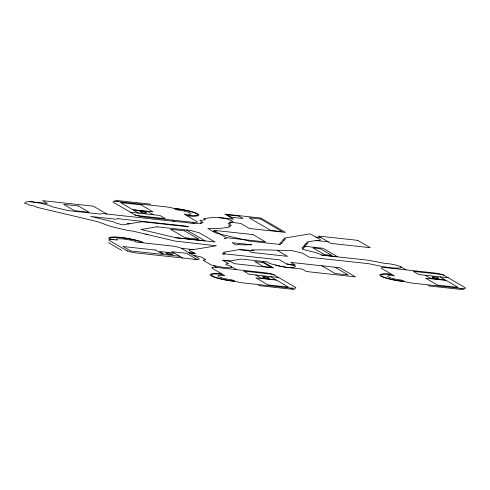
<?xml version="1.0" encoding="UTF-8"?>
<svg xmlns="http://www.w3.org/2000/svg" width="490" height="490" viewBox="0 0 490 490"><rect width="100%" height="100%" fill="white"/><g stroke="black" fill="none" stroke-linecap="round" stroke-linejoin="round"><path stroke-width="0.73" d="M232.824 221.572C227.881 217.885 219.753 217.615 213.371 217.395L203.736 218.595L205.469 219.612L199.877 220.543L203.117 222.436L200.324 222.901L201.457 223.563L198.37 223.232L195.571 223.697L189.207 222.993A10.609 1.586 9.6 0 0 179.94 221.988L102.765 213.597L99.966 214.063L68.331 210.614L52.032 206.762L50.409 205.818L40.835 203.264L29.768 201.635M189.557 253.103L195.614 253.759L192.435 251.976A10.609 1.586 9.6 0 1 192.889 249.667L216.415 245.79L174.967 241.068L132.68 231.066L128.601 230.625L117.104 228.015C110.244 226.588 103.917 223.857 97.406 221.603L36.995 207.319L35.372 206.37L28.555 204.759L27.66 203.981L24.5 203.234L26.478 201.788L30.129 201.647M157.155 226.797L140.991 229.485L175.892 237.742L215.037 241.999L199.087 232.683L193.011 231.237L191.878 230.576L157.033 226.815M30.601 201.678L30.925 201.696M31.483 201.745L31.826 201.776M218.785 217.591L233.54 219.195L224.83 214.112L260.839 218.025L285.462 232.413L249.453 228.493L240.743 223.409L229.779 222.215M32.414 201.831L47.438 203.466L42.63 200.655L93.37 206.18L106.82 214.038M114.525 200.245L150.534 204.165M116.626 201.476L165.73 206.817A7.956 1.188 9.6 0 1 175.8 209.199M130.42 212.256L159.881 215.459L165.283 218.62L135.822 215.41L113.6 202.431A7.956 1.188 9.6 0 1 118.262 201.653M174.777 208.605A17.144 2.566 9.6 0 1 196.478 213.732A17.144 2.566 9.6 0 1 186.427 215.41L184.203 214.112A10.609 1.586 9.6 0 0 190.42 213.077A10.609 1.586 9.6 0 0 177 209.904L174.293 208.324A18.559 2.775 9.6 0 1 197.789 213.879A18.559 2.775 9.6 0 1 186.911 215.692L196.821 221.48A7.956 1.188 9.6 0 1 192.154 222.258L144.691 217.088A7.956 1.188 9.6 0 1 134.621 214.712M315.903 237.074L321.066 237.638M315.958 240.504L328.276 241.846M213.107 231.537L216.323 231.886M129.256 223.789L127.565 223.605L128.184 223.967M303.825 246.182L322.959 248.265L337.377 256.687L321.52 254.959M147.919 234.673L145.542 234.11M175.696 237.693L205.108 240.896L186.488 230.018M239.181 249.649L248.553 250.672L251.56 252.424L287.569 256.344L277.64 250.543M403.846 281.395A17.144 2.566 9.6 0 1 382.145 276.268A17.144 2.566 9.6 0 1 392.196 274.59L394.419 275.888A10.609 1.586 9.6 0 0 388.202 276.924A10.609 1.586 9.6 0 0 401.629 280.096L404.33 281.677A18.559 2.775 9.6 0 1 380.834 276.121A18.559 2.775 9.6 0 1 391.718 274.308L381.808 268.52A7.956 1.188 9.6 0 1 386.469 267.742L433.932 272.912A7.956 1.188 9.6 0 1 444.001 275.288M111.212 239.389A17.144 2.566 9.6 0 1 121.263 237.711A17.144 2.566 9.6 0 1 142.964 242.844L136.906 242.183A10.609 1.586 9.6 0 0 123.486 239.01A10.609 1.586 9.6 0 0 117.269 240.045L109.901 239.249A18.559 2.775 9.6 0 1 120.779 237.43A18.559 2.775 9.6 0 1 144.274 242.985L171.28 245.925A7.956 1.188 9.6 0 1 181.349 248.308L193.434 249.624M448.209 277.744L418.748 274.541L413.34 271.38L442.801 274.59L465.022 287.569A7.956 1.188 9.6 0 1 460.361 288.347M188.558 252.515L194.616 253.177M286.889 263.981L294.962 264.863L290.76 262.407L339.858 267.748L355.477 276.875L306.373 271.527L302.171 269.071L287.312 267.454M174.238 253.097L159.507 251.499L164.916 254.653L179.646 256.258M223.06 260.46L230.11 261.225L234.312 263.681L273.598 267.957L262.309 261.36M461.997 288.524L412.899 283.183A7.956 1.188 9.6 0 1 402.829 280.801M428.095 285.835L464.104 289.755M234.251 281.15A17.144 2.566 9.6 0 1 212.55 276.017A17.144 2.566 9.6 0 1 222.601 274.339L224.818 275.637A10.609 1.586 9.6 0 0 218.601 276.672A10.609 1.586 9.6 0 0 232.027 279.851L234.735 281.425A18.559 2.775 9.6 0 1 211.239 275.876A18.559 2.775 9.6 0 1 222.117 274.057L212.207 268.269A7.956 1.188 9.6 0 1 216.868 267.491L264.337 272.661A7.956 1.188 9.6 0 1 274.406 275.043M278.608 277.499L249.147 274.29L243.744 271.129L273.206 274.339L295.427 287.318A7.956 1.188 9.6 0 1 290.766 288.096M292.401 288.273L243.297 282.932A7.956 1.188 9.6 0 1 233.228 280.55M258.493 285.584L294.502 289.504M286.822 267.399L286.325 267.338M285.823 267.271L285.321 267.203M284.806 267.124L284.298 267.044M283.784 266.964L283.269 266.879M282.761 266.787L282.252 266.689M281.744 266.591L281.248 266.493M280.752 266.389L280.262 266.284M193.256 255.259L201.004 256.907L205.837 259.731L203.038 260.196L211.282 265.01L218.644 266.523A10.609 1.586 9.6 0 0 228.965 267.767A10.609 1.586 9.6 0 0 231.17 266.511L230.784 266.303A10.609 1.586 9.6 0 0 227.599 265.164L225.663 264.079L228.463 263.614L222.466 260.11L229.969 260.925L241.16 259.063L267.044 261.881L269.8 263.485L278.296 265.813L288.138 267.54A10.609 1.586 9.6 0 0 294.153 267.332L295.795 266.088L286.454 263.883L279.478 259.804L225.817 253.967L223.416 254.365L222.258 253.685L225.057 253.22L223.434 252.277L239.353 249.618L253.973 250.561L251.633 250.01C264.98 249.514 278.369 250.488 291.74 250.629L302.477 253.171L309.453 257.244L368.241 263.644C378.727 265.555 389.323 268.704 400.054 267.944A10.609 1.586 9.6 0 0 400.924 266.866L400.587 266.658A10.609 1.586 9.6 0 0 384.332 263.32L369.166 260.319L321.887 255.174C315.793 251.731 308.461 251.327 301.969 248.926L303.549 248.663L301.926 247.713L304.725 247.248L303.102 246.299L305.901 245.833L304.278 244.89L307.077 244.418L305.454 243.475L308.253 243.009L306.63 242.06L316.46 240.474A10.609 1.586 9.6 0 0 319.664 239.151L310.041 233.84L284.004 238.177L285.627 239.126L282.828 239.592L284.451 240.541L281.652 241.007L283.275 241.95L280.476 242.421L282.099 243.365L279.3 243.83L280.433 244.492L250.127 241.196L215.704 233.056L207.827 228.456C215.306 228.922 222.754 228.53 230.165 226.803L228.542 225.853L231.341 225.388L228.101 223.489L230.894 223.024L229.553 222.239L232.303 221.854L232.83 221.29M279.79 266.174L279.318 266.07M278.865 265.954L278.418 265.843M277.989 265.727L277.567 265.617M277.168 265.5L276.776 265.384M276.409 265.268L276.054 265.151M275.723 265.035L275.404 264.925M440.026 276.856L445.428 280.011L430.698 278.412L425.296 275.251M400.704 266.725L406.112 269.88M385.263 267.038L386.469 267.742M334.952 267.215L348.163 274.933L335.068 273.512L321.857 265.794M192.154 222.258L194.401 223.569M270.425 276.605L275.833 279.766L261.103 278.161L255.694 275M172.517 220.12L174.758 221.431M153.333 214.749L147.925 211.588L133.194 209.989L138.603 213.144M231.109 266.474L236.511 269.629M213.352 265.439L216.868 267.491M181.349 248.308L198.769 258.481A7.956 1.188 9.6 0 1 194.107 259.259M182.648 258.01L171.837 251.695L186.568 253.299L197.378 259.614L136.82 253.024A7.956 1.188 9.6 0 1 126.751 250.641M127.351 250.996L109.331 240.468A7.956 1.188 9.6 0 1 113.992 239.69M108.406 242.654L121.624 250.372M118.108 218.693L115.309 219.159L90.76 216.482L114.06 221.995L115.683 222.944L122.629 224.898L141.812 221.701L188.46 226.778L185.104 225.982L118.108 218.693M238.465 244.553L236.07 244.951L232.156 242.666L251.658 244.786C247.26 244.78 242.875 245.043 238.465 244.553M141.04 204.845L120.583 202.621L132.594 209.634L153.052 211.864L141.04 204.845M238.826 216.059L227.366 214.816L231.574 217.272L243.028 218.516L238.826 216.059M260.484 218.987L249.03 217.744L270.651 230.374L282.105 231.617L260.484 218.987M78.369 205.978L63.639 204.373L74.449 210.688L89.18 212.293L78.369 205.978M357.645 240.333L318.365 236.058L330.977 243.426L370.262 247.701L357.645 240.333M252.901 234.588L213.622 230.306L226.233 237.675L265.519 241.95L252.901 234.588M184.497 230.802L170.581 229.289L185 237.705L198.909 239.224L184.497 230.802M320.368 248.693L313.006 247.897L324.417 254.561L331.785 255.364L320.368 248.693M226.037 238.575L224.634 238.269L226.037 238.575M446.029 280.366L425.571 278.136L437.582 285.156L458.04 287.379L446.029 280.366M155.771 250.09L123.033 246.525L130.542 250.911L163.274 254.475L155.771 250.09M262.952 262.518L254.763 261.623L263.173 266.536L271.356 267.43L262.952 262.518M276.434 280.115L255.97 277.885L267.987 284.904L288.445 287.134L276.434 280.115M433.613 277.848A3.534 0.527 9.6 0 0 438.966 278.302A3.534 0.527 9.6 0 0 433.864 276.96A3.534 0.527 9.6 0 0 433.613 277.848M141.279 212.44A3.534 0.527 9.6 0 0 146.626 212.893A3.534 0.527 9.6 0 0 141.524 211.558A3.534 0.527 9.6 0 0 141.279 212.44M264.018 277.597A3.534 0.527 9.6 0 0 269.365 278.05A3.534 0.527 9.6 0 0 264.263 276.709A3.534 0.527 9.6 0 0 264.018 277.597M167.384 253.985A3.534 0.527 9.6 0 0 172.731 254.439A3.534 0.527 9.6 0 0 167.629 253.097A3.534 0.527 9.6 0 0 167.384 253.985"/></g></svg>
